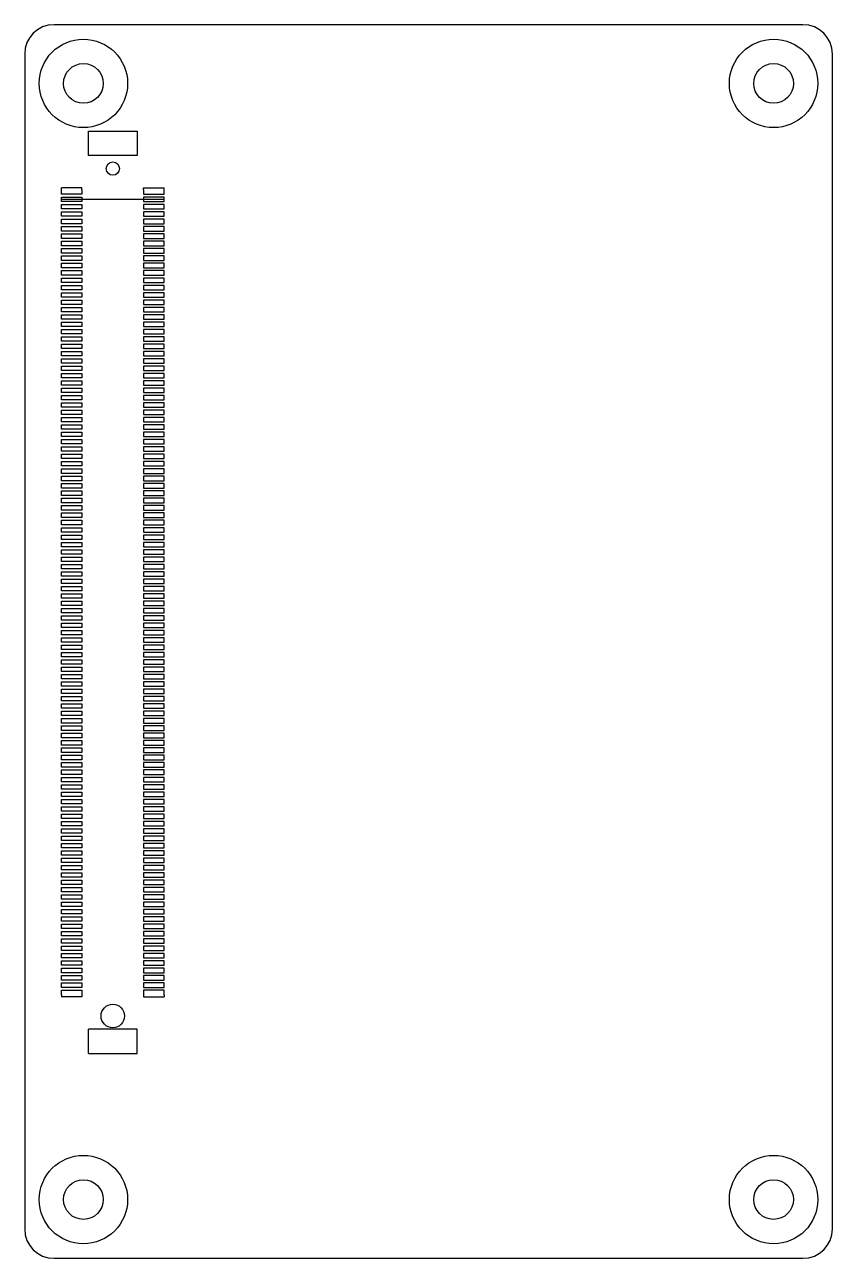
# Model space of a CAD drawing. Header units: millimetres. Extents: x 0 to 895, y 0 to 297.
# Drawn here: x 840 to 895, y 100.7 to 184.7 of the extents above; entities that cross this region are included whole.
import ezdxf

# ---------------------------------------------------------------- set-up
doc = ezdxf.new("R2010")
doc.units = ezdxf.units.MM

msp = doc.modelspace()

# ---------------------------------------------------------------- linework, layer by layer
at = {"color": 7, "linetype": 'Continuous', "lineweight": 25}
for p, q in [((893.031, 184.727), (842.031, 184.727)), ((840.031, 182.727), (840.031, 102.727)), ((895.031, 102.727), (895.031, 182.727)), ((842.031, 100.727), (893.031, 100.727))]:
    msp.add_line(p, q, dxfattribs=at)
for p, q in [((844.381, 175.827), (844.381, 177.477)), ((844.381, 177.477), (847.681, 177.477)), ((847.681, 177.477), (847.681, 175.827)), ((847.681, 175.827), (844.381, 175.827)), ((842.531, 173.477), (842.531, 173.627)), ((843.931, 173.627), (842.531, 173.627)), ((842.531, 173.177), (842.531, 173.477)), ((843.931, 173.177), (842.531, 173.177)), ((843.931, 173.477), (843.931, 173.627)), ((843.931, 173.477), (843.931, 173.177)), ((848.131, 173.477), (848.131, 173.627)), ((848.131, 173.627), (849.531, 173.627)), ((848.131, 173.477), (848.131, 173.177)), ((848.131, 173.177), (849.531, 173.177)), ((849.531, 173.477), (849.531, 173.627)), ((849.531, 173.177), (849.531, 173.477)), ((842.531, 172.677), (842.531, 172.977)), ((842.531, 172.977), (843.931, 172.977)), ((849.531, 172.827), (842.531, 172.827)), ((843.931, 172.677), (842.531, 172.677)), ((842.531, 172.177), (842.531, 172.477)), ((842.531, 172.477), (843.931, 172.477)), ((843.931, 172.977), (843.931, 172.677)), ((843.931, 172.477), (843.931, 172.177)), ((849.531, 172.977), (848.131, 172.977)), ((848.131, 172.977), (848.131, 172.677)), ((848.131, 172.677), (849.531, 172.677)), ((849.531, 172.477), (848.131, 172.477)), ((848.131, 172.477), (848.131, 172.177)), ((849.531, 172.677), (849.531, 172.977)), ((849.531, 172.177), (849.531, 172.477)), ((843.931, 172.177), (842.531, 172.177)), ((842.531, 171.677), (842.531, 171.977)), ((842.531, 171.977), (843.931, 171.977)), ((843.931, 171.677), (842.531, 171.677)), ((842.531, 171.177), (842.531, 171.477)), ((842.531, 171.477), (843.931, 171.477)), ((843.931, 171.977), (843.931, 171.677)), ((843.931, 171.477), (843.931, 171.177)), ((848.131, 172.177), (849.531, 172.177)), ((849.531, 171.977), (848.131, 171.977)), ((848.131, 171.977), (848.131, 171.677)), ((848.131, 171.677), (849.531, 171.677)), ((849.531, 171.477), (848.131, 171.477)), ((848.131, 171.477), (848.131, 171.177)), ((849.531, 171.677), (849.531, 171.977)), ((849.531, 171.177), (849.531, 171.477)), ((843.931, 171.177), (842.531, 171.177)), ((842.531, 170.677), (842.531, 170.977)), ((842.531, 170.977), (843.931, 170.977)), ((843.931, 170.677), (842.531, 170.677)), ((843.931, 170.977), (843.931, 170.677)), ((848.131, 171.177), (849.531, 171.177)), ((849.531, 170.977), (848.131, 170.977)), ((848.131, 170.977), (848.131, 170.677)), ((848.131, 170.677), (849.531, 170.677)), ((849.531, 170.677), (849.531, 170.977)), ((842.531, 170.177), (842.531, 170.477)), ((842.531, 170.477), (843.931, 170.477)), ((843.931, 170.177), (842.531, 170.177)), ((842.531, 169.677), (842.531, 169.977)), ((842.531, 169.977), (843.931, 169.977)), ((843.931, 170.477), (843.931, 170.177)), ((843.931, 169.977), (843.931, 169.677)), ((849.531, 170.477), (848.131, 170.477)), ((848.131, 170.477), (848.131, 170.177)), ((848.131, 170.177), (849.531, 170.177)), ((849.531, 169.977), (848.131, 169.977)), ((848.131, 169.977), (848.131, 169.677)), ((849.531, 170.177), (849.531, 170.477)), ((849.531, 169.677), (849.531, 169.977)), ((843.931, 169.677), (842.531, 169.677)), ((842.531, 169.177), (842.531, 169.477)), ((842.531, 169.477), (843.931, 169.477)), ((843.931, 169.177), (842.531, 169.177)), ((842.531, 168.677), (842.531, 168.977)), ((842.531, 168.977), (843.931, 168.977)), ((843.931, 169.477), (843.931, 169.177)), ((843.931, 168.977), (843.931, 168.677)), ((848.131, 169.677), (849.531, 169.677)), ((849.531, 169.477), (848.131, 169.477)), ((848.131, 169.477), (848.131, 169.177)), ((848.131, 169.177), (849.531, 169.177)), ((849.531, 168.977), (848.131, 168.977)), ((848.131, 168.977), (848.131, 168.677)), ((849.531, 169.177), (849.531, 169.477)), ((849.531, 168.677), (849.531, 168.977)), ((843.931, 168.677), (842.531, 168.677)), ((842.531, 168.177), (842.531, 168.477)), ((842.531, 168.477), (843.931, 168.477)), ((843.931, 168.177), (842.531, 168.177)), ((843.931, 168.477), (843.931, 168.177)), ((848.131, 168.677), (849.531, 168.677)), ((849.531, 168.477), (848.131, 168.477)), ((848.131, 168.477), (848.131, 168.177)), ((848.131, 168.177), (849.531, 168.177)), ((849.531, 168.177), (849.531, 168.477)), ((842.531, 167.677), (842.531, 167.977)), ((842.531, 167.977), (843.931, 167.977)), ((843.931, 167.677), (842.531, 167.677)), ((842.531, 167.177), (842.531, 167.477)), ((842.531, 167.477), (843.931, 167.477)), ((843.931, 167.177), (842.531, 167.177)), ((843.931, 167.977), (843.931, 167.677)), ((843.931, 167.477), (843.931, 167.177)), ((849.531, 167.977), (848.131, 167.977)), ((848.131, 167.977), (848.131, 167.677)), ((848.131, 167.677), (849.531, 167.677)), ((849.531, 167.477), (848.131, 167.477)), ((848.131, 167.477), (848.131, 167.177)), ((848.131, 167.177), (849.531, 167.177)), ((849.531, 167.677), (849.531, 167.977)), ((849.531, 167.177), (849.531, 167.477)), ((842.531, 166.677), (842.531, 166.977)), ((842.531, 166.977), (843.931, 166.977)), ((843.931, 166.677), (842.531, 166.677)), ((842.531, 166.177), (842.531, 166.477)), ((842.531, 166.477), (843.931, 166.477)), ((843.931, 166.977), (843.931, 166.677)), ((843.931, 166.477), (843.931, 166.177)), ((849.531, 166.977), (848.131, 166.977)), ((848.131, 166.977), (848.131, 166.677)), ((848.131, 166.677), (849.531, 166.677)), ((849.531, 166.477), (848.131, 166.477)), ((848.131, 166.477), (848.131, 166.177)), ((849.531, 166.677), (849.531, 166.977)), ((849.531, 166.177), (849.531, 166.477)), ((843.931, 166.177), (842.531, 166.177)), ((842.531, 165.677), (842.531, 165.977)), ((842.531, 165.977), (843.931, 165.977)), ((843.931, 165.677), (842.531, 165.677)), ((843.931, 165.977), (843.931, 165.677)), ((848.131, 166.177), (849.531, 166.177)), ((849.531, 165.977), (848.131, 165.977)), ((848.131, 165.977), (848.131, 165.677)), ((848.131, 165.677), (849.531, 165.677)), ((849.531, 165.677), (849.531, 165.977)), ((842.531, 165.177), (842.531, 165.477)), ((842.531, 165.477), (843.931, 165.477)), ((843.931, 165.177), (842.531, 165.177)), ((842.531, 164.677), (842.531, 164.977)), ((842.531, 164.977), (843.931, 164.977)), ((843.931, 164.677), (842.531, 164.677)), ((843.931, 165.477), (843.931, 165.177)), ((843.931, 164.977), (843.931, 164.677)), ((849.531, 165.477), (848.131, 165.477)), ((848.131, 165.477), (848.131, 165.177)), ((848.131, 165.177), (849.531, 165.177)), ((849.531, 164.977), (848.131, 164.977)), ((848.131, 164.977), (848.131, 164.677)), ((848.131, 164.677), (849.531, 164.677)), ((849.531, 165.177), (849.531, 165.477)), ((849.531, 164.677), (849.531, 164.977)), ((842.531, 164.177), (842.531, 164.477)), ((842.531, 164.477), (843.931, 164.477)), ((843.931, 164.177), (842.531, 164.177)), ((842.531, 163.677), (842.531, 163.977)), ((842.531, 163.977), (843.931, 163.977)), ((843.931, 164.477), (843.931, 164.177)), ((843.931, 163.977), (843.931, 163.677)), ((849.531, 164.477), (848.131, 164.477)), ((848.131, 164.477), (848.131, 164.177)), ((848.131, 164.177), (849.531, 164.177)), ((849.531, 163.977), (848.131, 163.977)), ((848.131, 163.977), (848.131, 163.677)), ((849.531, 164.177), (849.531, 164.477)), ((849.531, 163.677), (849.531, 163.977)), ((843.931, 163.677), (842.531, 163.677)), ((842.531, 163.177), (842.531, 163.477)), ((842.531, 163.477), (843.931, 163.477)), ((843.931, 163.177), (842.531, 163.177)), ((842.531, 162.677), (842.531, 162.977)), ((842.531, 162.977), (843.931, 162.977)), ((843.931, 163.477), (843.931, 163.177)), ((843.931, 162.977), (843.931, 162.677)), ((848.131, 163.677), (849.531, 163.677)), ((849.531, 163.477), (848.131, 163.477)), ((848.131, 163.477), (848.131, 163.177)), ((848.131, 163.177), (849.531, 163.177)), ((849.531, 162.977), (848.131, 162.977)), ((848.131, 162.977), (848.131, 162.677)), ((849.531, 163.177), (849.531, 163.477)), ((849.531, 162.677), (849.531, 162.977)), ((843.931, 162.677), (842.531, 162.677)), ((842.531, 162.177), (842.531, 162.477)), ((842.531, 162.477), (843.931, 162.477)), ((843.931, 162.177), (842.531, 162.177)), ((843.931, 162.477), (843.931, 162.177)), ((848.131, 162.677), (849.531, 162.677)), ((849.531, 162.477), (848.131, 162.477)), ((848.131, 162.477), (848.131, 162.177)), ((848.131, 162.177), (849.531, 162.177)), ((849.531, 162.177), (849.531, 162.477)), ((842.531, 161.677), (842.531, 161.977)), ((842.531, 161.977), (843.931, 161.977)), ((843.931, 161.677), (842.531, 161.677)), ((842.531, 161.177), (842.531, 161.477)), ((842.531, 161.477), (843.931, 161.477)), ((843.931, 161.977), (843.931, 161.677)), ((843.931, 161.477), (843.931, 161.177)), ((849.531, 161.977), (848.131, 161.977)), ((848.131, 161.977), (848.131, 161.677)), ((848.131, 161.677), (849.531, 161.677)), ((849.531, 161.477), (848.131, 161.477)), ((848.131, 161.477), (848.131, 161.177)), ((849.531, 161.677), (849.531, 161.977)), ((849.531, 161.177), (849.531, 161.477)), ((843.931, 161.177), (842.531, 161.177)), ((842.531, 160.677), (842.531, 160.977)), ((842.531, 160.977), (843.931, 160.977)), ((843.931, 160.677), (842.531, 160.677)), ((842.531, 160.177), (842.531, 160.477)), ((842.531, 160.477), (843.931, 160.477)), ((843.931, 160.977), (843.931, 160.677)), ((843.931, 160.477), (843.931, 160.177)), ((848.131, 161.177), (849.531, 161.177)), ((849.531, 160.977), (848.131, 160.977)), ((848.131, 160.977), (848.131, 160.677)), ((848.131, 160.677), (849.531, 160.677)), ((849.531, 160.477), (848.131, 160.477)), ((848.131, 160.477), (848.131, 160.177)), ((849.531, 160.677), (849.531, 160.977)), ((849.531, 160.177), (849.531, 160.477)), ((843.931, 160.177), (842.531, 160.177)), ((842.531, 159.677), (842.531, 159.977)), ((842.531, 159.977), (843.931, 159.977)), ((843.931, 159.677), (842.531, 159.677)), ((843.931, 159.977), (843.931, 159.677)), ((848.131, 160.177), (849.531, 160.177)), ((849.531, 159.977), (848.131, 159.977)), ((848.131, 159.977), (848.131, 159.677)), ((848.131, 159.677), (849.531, 159.677)), ((849.531, 159.677), (849.531, 159.977)), ((842.531, 159.177), (842.531, 159.477)), ((842.531, 159.477), (843.931, 159.477)), ((843.931, 159.177), (842.531, 159.177)), ((842.531, 158.677), (842.531, 158.977)), ((842.531, 158.977), (843.931, 158.977)), ((843.931, 159.477), (843.931, 159.177)), ((843.931, 158.977), (843.931, 158.677)), ((849.531, 159.477), (848.131, 159.477)), ((848.131, 159.477), (848.131, 159.177)), ((848.131, 159.177), (849.531, 159.177)), ((849.531, 158.977), (848.131, 158.977)), ((848.131, 158.977), (848.131, 158.677)), ((849.531, 159.177), (849.531, 159.477)), ((849.531, 158.677), (849.531, 158.977)), ((843.931, 158.677), (842.531, 158.677)), ((842.531, 158.177), (842.531, 158.477)), ((842.531, 158.477), (843.931, 158.477)), ((843.931, 158.177), (842.531, 158.177)), ((842.531, 157.677), (842.531, 157.977)), ((842.531, 157.977), (843.931, 157.977)), ((843.931, 158.477), (843.931, 158.177)), ((843.931, 157.977), (843.931, 157.677)), ((848.131, 158.677), (849.531, 158.677)), ((849.531, 158.477), (848.131, 158.477)), ((848.131, 158.477), (848.131, 158.177)), ((848.131, 158.177), (849.531, 158.177)), ((849.531, 157.977), (848.131, 157.977)), ((848.131, 157.977), (848.131, 157.677)), ((849.531, 158.177), (849.531, 158.477)), ((849.531, 157.677), (849.531, 157.977)), ((843.931, 157.677), (842.531, 157.677)), ((842.531, 157.177), (842.531, 157.477)), ((842.531, 157.477), (843.931, 157.477)), ((843.931, 157.177), (842.531, 157.177)), ((843.931, 157.477), (843.931, 157.177)), ((848.131, 157.677), (849.531, 157.677)), ((849.531, 157.477), (848.131, 157.477)), ((848.131, 157.477), (848.131, 157.177)), ((848.131, 157.177), (849.531, 157.177)), ((849.531, 157.177), (849.531, 157.477)), ((842.531, 156.677), (842.531, 156.977)), ((842.531, 156.977), (843.931, 156.977)), ((843.931, 156.677), (842.531, 156.677)), ((842.531, 156.177), (842.531, 156.477)), ((842.531, 156.477), (843.931, 156.477)), ((843.931, 156.977), (843.931, 156.677)), ((843.931, 156.477), (843.931, 156.177)), ((849.531, 156.977), (848.131, 156.977)), ((848.131, 156.977), (848.131, 156.677)), ((848.131, 156.677), (849.531, 156.677)), ((849.531, 156.477), (848.131, 156.477)), ((848.131, 156.477), (848.131, 156.177)), ((849.531, 156.677), (849.531, 156.977)), ((849.531, 156.177), (849.531, 156.477)), ((843.931, 156.177), (842.531, 156.177)), ((842.531, 155.677), (842.531, 155.977)), ((842.531, 155.977), (843.931, 155.977)), ((843.931, 155.677), (842.531, 155.677)), ((842.531, 155.177), (842.531, 155.477)), ((842.531, 155.477), (843.931, 155.477)), ((843.931, 155.977), (843.931, 155.677)), ((843.931, 155.477), (843.931, 155.177)), ((848.131, 156.177), (849.531, 156.177)), ((849.531, 155.977), (848.131, 155.977)), ((848.131, 155.977), (848.131, 155.677)), ((848.131, 155.677), (849.531, 155.677)), ((849.531, 155.477), (848.131, 155.477)), ((848.131, 155.477), (848.131, 155.177)), ((849.531, 155.677), (849.531, 155.977)), ((849.531, 155.177), (849.531, 155.477)), ((843.931, 155.177), (842.531, 155.177)), ((842.531, 154.677), (842.531, 154.977)), ((842.531, 154.977), (843.931, 154.977)), ((843.931, 154.677), (842.531, 154.677)), ((843.931, 154.977), (843.931, 154.677)), ((848.131, 155.177), (849.531, 155.177)), ((849.531, 154.977), (848.131, 154.977)), ((848.131, 154.977), (848.131, 154.677)), ((848.131, 154.677), (849.531, 154.677)), ((849.531, 154.677), (849.531, 154.977)), ((842.531, 154.177), (842.531, 154.477)), ((842.531, 154.477), (843.931, 154.477)), ((843.931, 154.177), (842.531, 154.177)), ((842.531, 153.677), (842.531, 153.977)), ((842.531, 153.977), (843.931, 153.977)), ((843.931, 154.477), (843.931, 154.177)), ((843.931, 153.977), (843.931, 153.677)), ((849.531, 154.477), (848.131, 154.477)), ((848.131, 154.477), (848.131, 154.177)), ((848.131, 154.177), (849.531, 154.177)), ((849.531, 153.977), (848.131, 153.977)), ((848.131, 153.977), (848.131, 153.677)), ((849.531, 154.177), (849.531, 154.477)), ((849.531, 153.677), (849.531, 153.977)), ((843.931, 153.677), (842.531, 153.677)), ((842.531, 153.177), (842.531, 153.477)), ((842.531, 153.477), (843.931, 153.477)), ((843.931, 153.177), (842.531, 153.177)), ((842.531, 152.677), (842.531, 152.977)), ((842.531, 152.977), (843.931, 152.977)), ((843.931, 153.477), (843.931, 153.177)), ((843.931, 152.977), (843.931, 152.677)), ((848.131, 153.677), (849.531, 153.677)), ((849.531, 153.477), (848.131, 153.477)), ((848.131, 153.477), (848.131, 153.177)), ((848.131, 153.177), (849.531, 153.177)), ((849.531, 152.977), (848.131, 152.977)), ((848.131, 152.977), (848.131, 152.677)), ((849.531, 153.177), (849.531, 153.477)), ((849.531, 152.677), (849.531, 152.977)), ((843.931, 152.677), (842.531, 152.677)), ((842.531, 152.177), (842.531, 152.477)), ((842.531, 152.477), (843.931, 152.477)), ((843.931, 152.177), (842.531, 152.177)), ((843.931, 152.477), (843.931, 152.177)), ((848.131, 152.677), (849.531, 152.677)), ((849.531, 152.477), (848.131, 152.477)), ((848.131, 152.477), (848.131, 152.177)), ((848.131, 152.177), (849.531, 152.177)), ((849.531, 152.177), (849.531, 152.477)), ((842.531, 151.677), (842.531, 151.977)), ((842.531, 151.977), (843.931, 151.977)), ((843.931, 151.677), (842.531, 151.677)), ((842.531, 151.177), (842.531, 151.477)), ((842.531, 151.477), (843.931, 151.477)), ((843.931, 151.977), (843.931, 151.677)), ((843.931, 151.477), (843.931, 151.177)), ((849.531, 151.977), (848.131, 151.977)), ((848.131, 151.977), (848.131, 151.677)), ((848.131, 151.677), (849.531, 151.677)), ((849.531, 151.477), (848.131, 151.477)), ((848.131, 151.477), (848.131, 151.177)), ((849.531, 151.677), (849.531, 151.977)), ((849.531, 151.177), (849.531, 151.477)), ((843.931, 151.177), (842.531, 151.177)), ((842.531, 150.677), (842.531, 150.977)), ((842.531, 150.977), (843.931, 150.977)), ((843.931, 150.677), (842.531, 150.677)), ((842.531, 150.177), (842.531, 150.477)), ((842.531, 150.477), (843.931, 150.477)), ((843.931, 150.977), (843.931, 150.677)), ((843.931, 150.477), (843.931, 150.177)), ((848.131, 151.177), (849.531, 151.177)), ((849.531, 150.977), (848.131, 150.977)), ((848.131, 150.977), (848.131, 150.677)), ((848.131, 150.677), (849.531, 150.677)), ((849.531, 150.477), (848.131, 150.477)), ((848.131, 150.477), (848.131, 150.177)), ((849.531, 150.677), (849.531, 150.977)), ((849.531, 150.177), (849.531, 150.477)), ((843.931, 150.177), (842.531, 150.177)), ((842.531, 149.677), (842.531, 149.977)), ((842.531, 149.977), (843.931, 149.977)), ((843.931, 149.677), (842.531, 149.677)), ((843.931, 149.977), (843.931, 149.677)), ((848.131, 150.177), (849.531, 150.177)), ((849.531, 149.977), (848.131, 149.977)), ((848.131, 149.977), (848.131, 149.677)), ((848.131, 149.677), (849.531, 149.677)), ((849.531, 149.677), (849.531, 149.977)), ((842.531, 149.177), (842.531, 149.477)), ((842.531, 149.477), (843.931, 149.477)), ((843.931, 149.177), (842.531, 149.177)), ((842.531, 148.677), (842.531, 148.977)), ((842.531, 148.977), (843.931, 148.977)), ((843.931, 149.477), (843.931, 149.177)), ((843.931, 148.977), (843.931, 148.677)), ((849.531, 149.477), (848.131, 149.477)), ((848.131, 149.477), (848.131, 149.177)), ((848.131, 149.177), (849.531, 149.177)), ((849.531, 148.977), (848.131, 148.977)), ((848.131, 148.977), (848.131, 148.677)), ((849.531, 149.177), (849.531, 149.477)), ((849.531, 148.677), (849.531, 148.977)), ((843.931, 148.677), (842.531, 148.677)), ((842.531, 148.177), (842.531, 148.477)), ((842.531, 148.477), (843.931, 148.477)), ((843.931, 148.177), (842.531, 148.177)), ((842.531, 147.677), (842.531, 147.977)), ((842.531, 147.977), (843.931, 147.977)), ((843.931, 148.477), (843.931, 148.177)), ((843.931, 147.977), (843.931, 147.677)), ((848.131, 148.677), (849.531, 148.677)), ((849.531, 148.477), (848.131, 148.477)), ((848.131, 148.477), (848.131, 148.177)), ((848.131, 148.177), (849.531, 148.177)), ((849.531, 147.977), (848.131, 147.977)), ((848.131, 147.977), (848.131, 147.677)), ((849.531, 148.177), (849.531, 148.477)), ((849.531, 147.677), (849.531, 147.977)), ((843.931, 147.677), (842.531, 147.677)), ((842.531, 147.177), (842.531, 147.477)), ((842.531, 147.477), (843.931, 147.477)), ((843.931, 147.177), (842.531, 147.177)), ((843.931, 147.477), (843.931, 147.177)), ((848.131, 147.677), (849.531, 147.677)), ((849.531, 147.477), (848.131, 147.477)), ((848.131, 147.477), (848.131, 147.177)), ((848.131, 147.177), (849.531, 147.177)), ((849.531, 147.177), (849.531, 147.477)), ((842.531, 146.677), (842.531, 146.977)), ((842.531, 146.977), (843.931, 146.977)), ((843.931, 146.677), (842.531, 146.677)), ((842.531, 146.177), (842.531, 146.477)), ((842.531, 146.477), (843.931, 146.477)), ((843.931, 146.177), (842.531, 146.177)), ((843.931, 146.977), (843.931, 146.677)), ((843.931, 146.477), (843.931, 146.177)), ((849.531, 146.977), (848.131, 146.977)), ((848.131, 146.977), (848.131, 146.677)), ((848.131, 146.677), (849.531, 146.677)), ((849.531, 146.477), (848.131, 146.477)), ((848.131, 146.477), (848.131, 146.177)), ((848.131, 146.177), (849.531, 146.177)), ((849.531, 146.677), (849.531, 146.977)), ((849.531, 146.177), (849.531, 146.477)), ((842.531, 145.677), (842.531, 145.977)), ((842.531, 145.977), (843.931, 145.977)), ((843.931, 145.677), (842.531, 145.677)), ((842.531, 145.177), (842.531, 145.477)), ((842.531, 145.477), (843.931, 145.477)), ((843.931, 145.977), (843.931, 145.677)), ((843.931, 145.477), (843.931, 145.177)), ((849.531, 145.977), (848.131, 145.977)), ((848.131, 145.977), (848.131, 145.677)), ((848.131, 145.677), (849.531, 145.677)), ((849.531, 145.477), (848.131, 145.477)), ((848.131, 145.477), (848.131, 145.177)), ((849.531, 145.677), (849.531, 145.977)), ((849.531, 145.177), (849.531, 145.477)), ((843.931, 145.177), (842.531, 145.177)), ((842.531, 144.677), (842.531, 144.977)), ((842.531, 144.977), (843.931, 144.977)), ((843.931, 144.677), (842.531, 144.677)), ((843.931, 144.977), (843.931, 144.677)), ((848.131, 145.177), (849.531, 145.177)), ((849.531, 144.977), (848.131, 144.977)), ((848.131, 144.977), (848.131, 144.677)), ((848.131, 144.677), (849.531, 144.677)), ((849.531, 144.677), (849.531, 144.977)), ((842.531, 144.177), (842.531, 144.477)), ((842.531, 144.477), (843.931, 144.477)), ((843.931, 144.177), (842.531, 144.177)), ((842.531, 143.677), (842.531, 143.977)), ((842.531, 143.977), (843.931, 143.977)), ((843.931, 143.677), (842.531, 143.677)), ((843.931, 144.477), (843.931, 144.177)), ((843.931, 143.977), (843.931, 143.677)), ((849.531, 144.477), (848.131, 144.477)), ((848.131, 144.477), (848.131, 144.177)), ((848.131, 144.177), (849.531, 144.177)), ((849.531, 143.977), (848.131, 143.977)), ((848.131, 143.977), (848.131, 143.677)), ((848.131, 143.677), (849.531, 143.677)), ((849.531, 144.177), (849.531, 144.477)), ((849.531, 143.677), (849.531, 143.977)), ((842.531, 143.177), (842.531, 143.477)), ((842.531, 143.477), (843.931, 143.477)), ((843.931, 143.177), (842.531, 143.177)), ((842.531, 142.677), (842.531, 142.977)), ((842.531, 142.977), (843.931, 142.977)), ((843.931, 143.477), (843.931, 143.177)), ((843.931, 142.977), (843.931, 142.677)), ((849.531, 143.477), (848.131, 143.477)), ((848.131, 143.477), (848.131, 143.177)), ((848.131, 143.177), (849.531, 143.177)), ((849.531, 142.977), (848.131, 142.977)), ((848.131, 142.977), (848.131, 142.677)), ((849.531, 143.177), (849.531, 143.477)), ((849.531, 142.677), (849.531, 142.977)), ((843.931, 142.677), (842.531, 142.677)), ((842.531, 142.177), (842.531, 142.477)), ((842.531, 142.477), (843.931, 142.477)), ((843.931, 142.177), (842.531, 142.177)), ((842.531, 141.677), (842.531, 141.977)), ((842.531, 141.977), (843.931, 141.977)), ((843.931, 142.477), (843.931, 142.177)), ((843.931, 141.977), (843.931, 141.677)), ((848.131, 142.677), (849.531, 142.677)), ((849.531, 142.477), (848.131, 142.477)), ((848.131, 142.477), (848.131, 142.177)), ((848.131, 142.177), (849.531, 142.177)), ((849.531, 141.977), (848.131, 141.977)), ((848.131, 141.977), (848.131, 141.677)), ((849.531, 142.177), (849.531, 142.477)), ((849.531, 141.677), (849.531, 141.977)), ((843.931, 141.677), (842.531, 141.677)), ((842.531, 141.177), (842.531, 141.477)), ((842.531, 141.477), (843.931, 141.477)), ((843.931, 141.177), (842.531, 141.177)), ((843.931, 141.477), (843.931, 141.177)), ((848.131, 141.677), (849.531, 141.677)), ((849.531, 141.477), (848.131, 141.477)), ((848.131, 141.477), (848.131, 141.177)), ((848.131, 141.177), (849.531, 141.177)), ((849.531, 141.177), (849.531, 141.477)), ((842.531, 140.677), (842.531, 140.977)), ((842.531, 140.977), (843.931, 140.977)), ((843.931, 140.677), (842.531, 140.677)), ((842.531, 140.177), (842.531, 140.477)), ((842.531, 140.477), (843.931, 140.477)), ((843.931, 140.977), (843.931, 140.677)), ((843.931, 140.477), (843.931, 140.177)), ((849.531, 140.977), (848.131, 140.977)), ((848.131, 140.977), (848.131, 140.677)), ((848.131, 140.677), (849.531, 140.677)), ((849.531, 140.477), (848.131, 140.477)), ((848.131, 140.477), (848.131, 140.177)), ((849.531, 140.677), (849.531, 140.977)), ((849.531, 140.177), (849.531, 140.477)), ((843.931, 140.177), (842.531, 140.177)), ((842.531, 139.677), (842.531, 139.977)), ((842.531, 139.977), (843.931, 139.977)), ((843.931, 139.677), (842.531, 139.677)), ((842.531, 139.177), (842.531, 139.477)), ((842.531, 139.477), (843.931, 139.477)), ((843.931, 139.977), (843.931, 139.677)), ((843.931, 139.477), (843.931, 139.177)), ((848.131, 140.177), (849.531, 140.177)), ((849.531, 139.977), (848.131, 139.977)), ((848.131, 139.977), (848.131, 139.677)), ((848.131, 139.677), (849.531, 139.677)), ((849.531, 139.477), (848.131, 139.477)), ((848.131, 139.477), (848.131, 139.177)), ((849.531, 139.677), (849.531, 139.977)), ((849.531, 139.177), (849.531, 139.477)), ((843.931, 139.177), (842.531, 139.177)), ((842.531, 138.677), (842.531, 138.977)), ((842.531, 138.977), (843.931, 138.977)), ((843.931, 138.677), (842.531, 138.677)), ((843.931, 138.977), (843.931, 138.677)), ((848.131, 139.177), (849.531, 139.177)), ((849.531, 138.977), (848.131, 138.977)), ((848.131, 138.977), (848.131, 138.677)), ((848.131, 138.677), (849.531, 138.677)), ((849.531, 138.677), (849.531, 138.977)), ((842.531, 138.177), (842.531, 138.477)), ((842.531, 138.477), (843.931, 138.477)), ((843.931, 138.177), (842.531, 138.177)), ((842.531, 137.677), (842.531, 137.977)), ((842.531, 137.977), (843.931, 137.977)), ((843.931, 138.477), (843.931, 138.177)), ((843.931, 137.977), (843.931, 137.677)), ((849.531, 138.477), (848.131, 138.477)), ((848.131, 138.477), (848.131, 138.177)), ((848.131, 138.177), (849.531, 138.177)), ((849.531, 137.977), (848.131, 137.977)), ((848.131, 137.977), (848.131, 137.677)), ((849.531, 138.177), (849.531, 138.477)), ((849.531, 137.677), (849.531, 137.977)), ((843.931, 137.677), (842.531, 137.677)), ((842.531, 137.177), (842.531, 137.477)), ((842.531, 137.477), (843.931, 137.477)), ((843.931, 137.177), (842.531, 137.177)), ((842.531, 136.677), (842.531, 136.977)), ((842.531, 136.977), (843.931, 136.977)), ((843.931, 137.477), (843.931, 137.177)), ((843.931, 136.977), (843.931, 136.677)), ((848.131, 137.677), (849.531, 137.677)), ((849.531, 137.477), (848.131, 137.477)), ((848.131, 137.477), (848.131, 137.177)), ((848.131, 137.177), (849.531, 137.177)), ((849.531, 136.977), (848.131, 136.977)), ((848.131, 136.977), (848.131, 136.677)), ((849.531, 137.177), (849.531, 137.477)), ((849.531, 136.677), (849.531, 136.977)), ((843.931, 136.677), (842.531, 136.677)), ((842.531, 136.177), (842.531, 136.477)), ((842.531, 136.477), (843.931, 136.477)), ((843.931, 136.177), (842.531, 136.177)), ((843.931, 136.477), (843.931, 136.177)), ((848.131, 136.677), (849.531, 136.677)), ((849.531, 136.477), (848.131, 136.477)), ((848.131, 136.477), (848.131, 136.177)), ((848.131, 136.177), (849.531, 136.177)), ((849.531, 136.177), (849.531, 136.477)), ((842.531, 135.677), (842.531, 135.977)), ((842.531, 135.977), (843.931, 135.977)), ((843.931, 135.677), (842.531, 135.677)), ((842.531, 135.177), (842.531, 135.477)), ((842.531, 135.477), (843.931, 135.477)), ((843.931, 135.977), (843.931, 135.677)), ((843.931, 135.477), (843.931, 135.177)), ((849.531, 135.977), (848.131, 135.977)), ((848.131, 135.977), (848.131, 135.677)), ((848.131, 135.677), (849.531, 135.677)), ((849.531, 135.477), (848.131, 135.477)), ((848.131, 135.477), (848.131, 135.177)), ((849.531, 135.677), (849.531, 135.977)), ((849.531, 135.177), (849.531, 135.477)), ((843.931, 135.177), (842.531, 135.177)), ((842.531, 134.677), (842.531, 134.977)), ((842.531, 134.977), (843.931, 134.977)), ((843.931, 134.677), (842.531, 134.677)), ((842.531, 134.177), (842.531, 134.477)), ((842.531, 134.477), (843.931, 134.477)), ((843.931, 134.977), (843.931, 134.677)), ((843.931, 134.477), (843.931, 134.177)), ((848.131, 135.177), (849.531, 135.177)), ((849.531, 134.977), (848.131, 134.977)), ((848.131, 134.977), (848.131, 134.677)), ((848.131, 134.677), (849.531, 134.677)), ((849.531, 134.477), (848.131, 134.477)), ((848.131, 134.477), (848.131, 134.177)), ((849.531, 134.677), (849.531, 134.977)), ((849.531, 134.177), (849.531, 134.477)), ((843.931, 134.177), (842.531, 134.177)), ((842.531, 133.677), (842.531, 133.977)), ((842.531, 133.977), (843.931, 133.977)), ((843.931, 133.677), (842.531, 133.677)), ((843.931, 133.977), (843.931, 133.677)), ((848.131, 134.177), (849.531, 134.177)), ((849.531, 133.977), (848.131, 133.977)), ((848.131, 133.977), (848.131, 133.677)), ((848.131, 133.677), (849.531, 133.677)), ((849.531, 133.677), (849.531, 133.977)), ((842.531, 133.177), (842.531, 133.477)), ((842.531, 133.477), (843.931, 133.477)), ((843.931, 133.177), (842.531, 133.177)), ((842.531, 132.677), (842.531, 132.977)), ((842.531, 132.977), (843.931, 132.977)), ((843.931, 133.477), (843.931, 133.177)), ((843.931, 132.977), (843.931, 132.677)), ((849.531, 133.477), (848.131, 133.477)), ((848.131, 133.477), (848.131, 133.177)), ((848.131, 133.177), (849.531, 133.177)), ((849.531, 132.977), (848.131, 132.977)), ((848.131, 132.977), (848.131, 132.677)), ((849.531, 133.177), (849.531, 133.477)), ((849.531, 132.677), (849.531, 132.977)), ((843.931, 132.677), (842.531, 132.677)), ((842.531, 132.177), (842.531, 132.477)), ((842.531, 132.477), (843.931, 132.477)), ((843.931, 132.177), (842.531, 132.177)), ((842.531, 131.677), (842.531, 131.977)), ((842.531, 131.977), (843.931, 131.977)), ((843.931, 132.477), (843.931, 132.177)), ((843.931, 131.977), (843.931, 131.677)), ((848.131, 132.677), (849.531, 132.677)), ((849.531, 132.477), (848.131, 132.477)), ((848.131, 132.477), (848.131, 132.177)), ((848.131, 132.177), (849.531, 132.177)), ((849.531, 131.977), (848.131, 131.977)), ((848.131, 131.977), (848.131, 131.677)), ((849.531, 132.177), (849.531, 132.477)), ((849.531, 131.677), (849.531, 131.977)), ((843.931, 131.677), (842.531, 131.677)), ((842.531, 131.177), (842.531, 131.477)), ((842.531, 131.477), (843.931, 131.477)), ((843.931, 131.177), (842.531, 131.177)), ((843.931, 131.477), (843.931, 131.177)), ((848.131, 131.677), (849.531, 131.677)), ((849.531, 131.477), (848.131, 131.477)), ((848.131, 131.477), (848.131, 131.177)), ((848.131, 131.177), (849.531, 131.177)), ((849.531, 131.177), (849.531, 131.477)), ((842.531, 130.677), (842.531, 130.977)), ((842.531, 130.977), (843.931, 130.977)), ((843.931, 130.677), (842.531, 130.677)), ((842.531, 130.177), (842.531, 130.477)), ((842.531, 130.477), (843.931, 130.477)), ((843.931, 130.977), (843.931, 130.677)), ((843.931, 130.477), (843.931, 130.177)), ((849.531, 130.977), (848.131, 130.977)), ((848.131, 130.977), (848.131, 130.677)), ((848.131, 130.677), (849.531, 130.677)), ((849.531, 130.477), (848.131, 130.477)), ((848.131, 130.477), (848.131, 130.177)), ((849.531, 130.677), (849.531, 130.977)), ((849.531, 130.177), (849.531, 130.477)), ((843.931, 130.177), (842.531, 130.177)), ((842.531, 129.677), (842.531, 129.977)), ((842.531, 129.977), (843.931, 129.977)), ((843.931, 129.677), (842.531, 129.677)), ((842.531, 129.177), (842.531, 129.477)), ((842.531, 129.477), (843.931, 129.477)), ((843.931, 129.977), (843.931, 129.677)), ((843.931, 129.477), (843.931, 129.177)), ((848.131, 130.177), (849.531, 130.177)), ((849.531, 129.977), (848.131, 129.977)), ((848.131, 129.977), (848.131, 129.677)), ((848.131, 129.677), (849.531, 129.677)), ((849.531, 129.477), (848.131, 129.477)), ((848.131, 129.477), (848.131, 129.177)), ((849.531, 129.677), (849.531, 129.977)), ((849.531, 129.177), (849.531, 129.477)), ((843.931, 129.177), (842.531, 129.177)), ((842.531, 128.677), (842.531, 128.977)), ((842.531, 128.977), (843.931, 128.977)), ((843.931, 128.677), (842.531, 128.677)), ((843.931, 128.977), (843.931, 128.677)), ((848.131, 129.177), (849.531, 129.177)), ((849.531, 128.977), (848.131, 128.977)), ((848.131, 128.977), (848.131, 128.677)), ((848.131, 128.677), (849.531, 128.677)), ((849.531, 128.677), (849.531, 128.977)), ((842.531, 128.177), (842.531, 128.477)), ((842.531, 128.477), (843.931, 128.477)), ((843.931, 128.177), (842.531, 128.177)), ((842.531, 127.677), (842.531, 127.977)), ((842.531, 127.977), (843.931, 127.977)), ((843.931, 128.477), (843.931, 128.177)), ((843.931, 127.977), (843.931, 127.677)), ((849.531, 128.477), (848.131, 128.477)), ((848.131, 128.477), (848.131, 128.177)), ((848.131, 128.177), (849.531, 128.177)), ((849.531, 127.977), (848.131, 127.977)), ((848.131, 127.977), (848.131, 127.677)), ((849.531, 128.177), (849.531, 128.477)), ((849.531, 127.677), (849.531, 127.977)), ((843.931, 127.677), (842.531, 127.677)), ((842.531, 127.177), (842.531, 127.477)), ((842.531, 127.477), (843.931, 127.477)), ((843.931, 127.177), (842.531, 127.177)), ((842.531, 126.677), (842.531, 126.977)), ((842.531, 126.977), (843.931, 126.977)), ((843.931, 127.477), (843.931, 127.177)), ((843.931, 126.977), (843.931, 126.677)), ((848.131, 127.677), (849.531, 127.677)), ((849.531, 127.477), (848.131, 127.477)), ((848.131, 127.477), (848.131, 127.177)), ((848.131, 127.177), (849.531, 127.177)), ((849.531, 126.977), (848.131, 126.977)), ((848.131, 126.977), (848.131, 126.677)), ((849.531, 127.177), (849.531, 127.477)), ((849.531, 126.677), (849.531, 126.977)), ((843.931, 126.677), (842.531, 126.677)), ((842.531, 126.177), (842.531, 126.477)), ((842.531, 126.477), (843.931, 126.477)), ((843.931, 126.177), (842.531, 126.177)), ((843.931, 126.477), (843.931, 126.177)), ((848.131, 126.677), (849.531, 126.677)), ((849.531, 126.477), (848.131, 126.477)), ((848.131, 126.477), (848.131, 126.177)), ((848.131, 126.177), (849.531, 126.177)), ((849.531, 126.177), (849.531, 126.477)), ((842.531, 125.677), (842.531, 125.977)), ((842.531, 125.977), (843.931, 125.977)), ((843.931, 125.677), (842.531, 125.677)), ((842.531, 125.177), (842.531, 125.477)), ((842.531, 125.477), (843.931, 125.477)), ((843.931, 125.177), (842.531, 125.177)), ((843.931, 125.977), (843.931, 125.677)), ((843.931, 125.477), (843.931, 125.177)), ((849.531, 125.977), (848.131, 125.977)), ((848.131, 125.977), (848.131, 125.677)), ((848.131, 125.677), (849.531, 125.677)), ((849.531, 125.477), (848.131, 125.477)), ((848.131, 125.477), (848.131, 125.177)), ((848.131, 125.177), (849.531, 125.177)), ((849.531, 125.677), (849.531, 125.977)), ((849.531, 125.177), (849.531, 125.477)), ((842.531, 124.677), (842.531, 124.977)), ((842.531, 124.977), (843.931, 124.977)), ((843.931, 124.677), (842.531, 124.677)), ((842.531, 124.177), (842.531, 124.477)), ((842.531, 124.477), (843.931, 124.477)), ((843.931, 124.977), (843.931, 124.677)), ((843.931, 124.477), (843.931, 124.177)), ((849.531, 124.977), (848.131, 124.977)), ((848.131, 124.977), (848.131, 124.677)), ((848.131, 124.677), (849.531, 124.677)), ((849.531, 124.477), (848.131, 124.477)), ((848.131, 124.477), (848.131, 124.177)), ((849.531, 124.677), (849.531, 124.977)), ((849.531, 124.177), (849.531, 124.477)), ((843.931, 124.177), (842.531, 124.177)), ((842.531, 123.677), (842.531, 123.977)), ((842.531, 123.977), (843.931, 123.977)), ((843.931, 123.677), (842.531, 123.677)), ((843.931, 123.977), (843.931, 123.677)), ((848.131, 124.177), (849.531, 124.177)), ((849.531, 123.977), (848.131, 123.977)), ((848.131, 123.977), (848.131, 123.677)), ((848.131, 123.677), (849.531, 123.677)), ((849.531, 123.677), (849.531, 123.977)), ((842.531, 123.177), (842.531, 123.477)), ((842.531, 123.477), (843.931, 123.477)), ((843.931, 123.177), (842.531, 123.177)), ((842.531, 122.677), (842.531, 122.977)), ((842.531, 122.977), (843.931, 122.977)), ((843.931, 122.677), (842.531, 122.677)), ((843.931, 123.477), (843.931, 123.177)), ((843.931, 122.977), (843.931, 122.677)), ((849.531, 123.477), (848.131, 123.477)), ((848.131, 123.477), (848.131, 123.177)), ((848.131, 123.177), (849.531, 123.177)), ((849.531, 122.977), (848.131, 122.977)), ((848.131, 122.977), (848.131, 122.677)), ((848.131, 122.677), (849.531, 122.677)), ((849.531, 123.177), (849.531, 123.477)), ((849.531, 122.677), (849.531, 122.977)), ((842.531, 122.177), (842.531, 122.477)), ((842.531, 122.477), (843.931, 122.477)), ((843.931, 122.177), (842.531, 122.177)), ((842.531, 121.677), (842.531, 121.977)), ((842.531, 121.977), (843.931, 121.977)), ((843.931, 122.477), (843.931, 122.177)), ((843.931, 121.977), (843.931, 121.677)), ((849.531, 122.477), (848.131, 122.477)), ((848.131, 122.477), (848.131, 122.177)), ((848.131, 122.177), (849.531, 122.177)), ((849.531, 121.977), (848.131, 121.977)), ((848.131, 121.977), (848.131, 121.677)), ((849.531, 122.177), (849.531, 122.477)), ((849.531, 121.677), (849.531, 121.977)), ((843.931, 121.677), (842.531, 121.677)), ((842.531, 121.177), (842.531, 121.477)), ((842.531, 121.477), (843.931, 121.477)), ((843.931, 121.177), (842.531, 121.177)), ((842.531, 120.677), (842.531, 120.977)), ((842.531, 120.977), (843.931, 120.977)), ((843.931, 121.477), (843.931, 121.177)), ((843.931, 120.977), (843.931, 120.677)), ((848.131, 121.677), (849.531, 121.677)), ((849.531, 121.477), (848.131, 121.477)), ((848.131, 121.477), (848.131, 121.177)), ((848.131, 121.177), (849.531, 121.177)), ((849.531, 120.977), (848.131, 120.977)), ((848.131, 120.977), (848.131, 120.677)), ((849.531, 121.177), (849.531, 121.477)), ((849.531, 120.677), (849.531, 120.977)), ((843.931, 120.677), (842.531, 120.677)), ((842.531, 120.177), (842.531, 120.477)), ((842.531, 120.477), (843.931, 120.477)), ((843.931, 120.177), (842.531, 120.177)), ((843.931, 120.477), (843.931, 120.177)), ((848.131, 120.677), (849.531, 120.677)), ((849.531, 120.477), (848.131, 120.477)), ((848.131, 120.477), (848.131, 120.177)), ((848.131, 120.177), (849.531, 120.177)), ((849.531, 120.177), (849.531, 120.477)), ((842.531, 119.677), (842.531, 119.977)), ((842.531, 119.977), (843.931, 119.977)), ((843.931, 119.677), (842.531, 119.677)), ((842.531, 119.177), (842.531, 119.477)), ((842.531, 119.477), (843.931, 119.477)), ((843.931, 119.977), (843.931, 119.677)), ((843.931, 119.477), (843.931, 119.177)), ((849.531, 119.977), (848.131, 119.977)), ((848.131, 119.977), (848.131, 119.677)), ((848.131, 119.677), (849.531, 119.677)), ((849.531, 119.477), (848.131, 119.477)), ((848.131, 119.477), (848.131, 119.177)), ((849.531, 119.677), (849.531, 119.977)), ((849.531, 119.177), (849.531, 119.477)), ((843.931, 119.177), (842.531, 119.177)), ((842.531, 118.677), (842.531, 118.977)), ((842.531, 118.977), (843.931, 118.977)), ((842.531, 118.677), (842.531, 118.527)), ((843.931, 118.527), (842.531, 118.527)), ((843.931, 118.977), (843.931, 118.677)), ((843.931, 118.677), (843.931, 118.527)), ((848.131, 119.177), (849.531, 119.177)), ((849.531, 118.977), (848.131, 118.977)), ((848.131, 118.977), (848.131, 118.677)), ((848.131, 118.677), (848.131, 118.527)), ((848.131, 118.527), (849.531, 118.527)), ((849.531, 118.677), (849.531, 118.977)), ((849.531, 118.677), (849.531, 118.527)), ((847.681, 116.327), (844.381, 116.327)), ((844.381, 114.677), (844.381, 116.327)), ((847.681, 114.677), (847.681, 116.327)), ((844.381, 114.677), (847.681, 114.677))]:
    msp.add_line(p, q)
for centre, radius in [((844.031, 180.727), 3.01), ((891.031, 180.727), 3.01), ((844.031, 180.727), 1.35), ((891.031, 180.727), 1.35), ((844.031, 104.727), 3.01), ((891.031, 104.727), 3.01), ((844.031, 104.727), 1.35), ((891.031, 104.727), 1.35)]:
    msp.add_circle(centre, radius, dxfattribs=at)
for centre, radius in [((846.031, 174.927), 0.45), ((846.031, 117.227), 0.8)]:
    msp.add_circle(centre, radius)
for centre, start, end in [((842.031, 182.727), 90, 180), ((893.031, 182.727), 0, 90), ((842.031, 102.727), 180, 270), ((893.031, 102.727), 270, 0)]:
    msp.add_arc(centre, 2, start, end, dxfattribs=at)

doc.saveas('drawing.dxf')
